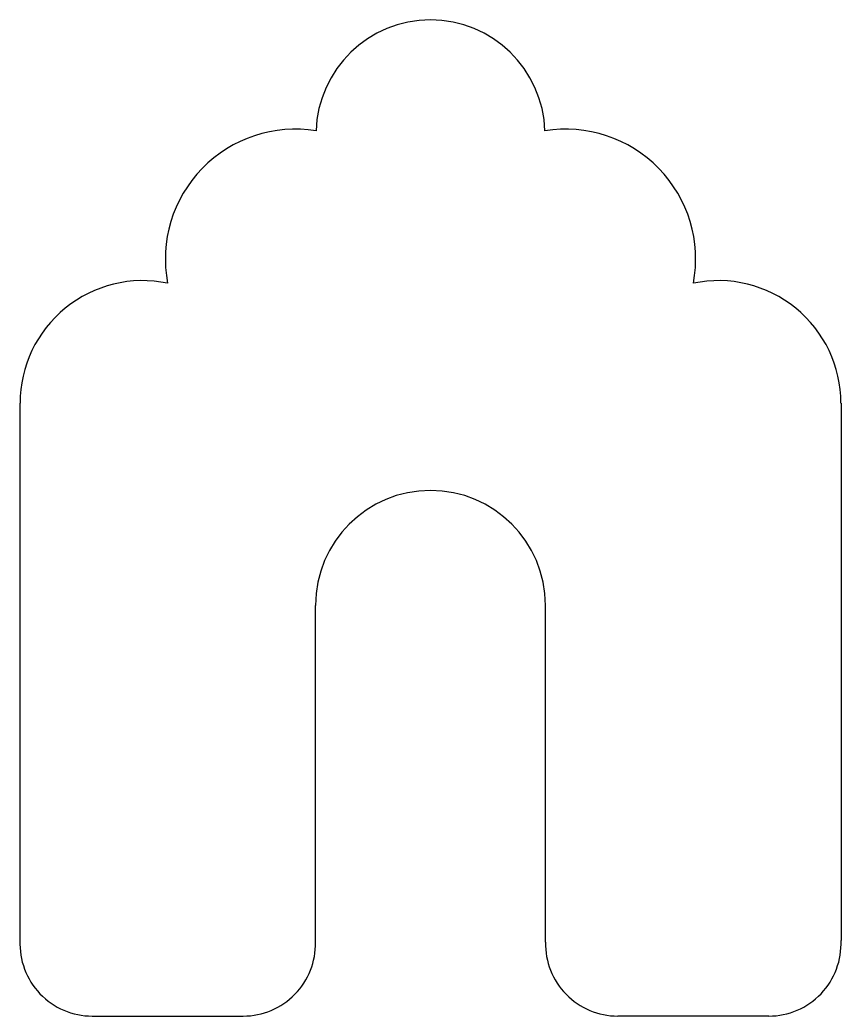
# Model space of a CAD drawing. Header units: millimetres. Extents: x -84 to 84, y -128 to 75.
import ezdxf

# ---------------------------------------------------------------- set-up
doc = ezdxf.new("R2010")
doc.units = ezdxf.units.MM

msp = doc.modelspace()

# ---------------------------------------------------------------- linework, layer by layer
at = {"color": 7, "linetype": 'Continuous'}
for p, q in [((-83.5, -2.88), (-83.5, -112.14)), ((83.5, -2.88), (83.5, -112.14)), ((-23.38, -112.5), (-23.38, -44)), ((23.38, -112.5), (23.38, -44)), ((-68.79, -127.53), (-38.1, -127.53)), ((68.79, -127.53), (38.1, -127.53))]:
    msp.add_line(p, q, dxfattribs=at)
for centre, radius, start, end in [((0.04, 51.74), 23.34, 90.0879, 178.1298), ((-0.04, 51.74), 23.34, 1.8702, 89.9121), ((-27.53, 26.45), 26.4, 80.7482, 190.7468), ((27.53, 26.45), 26.4, 349.2532, 99.2518), ((-58.56, -2.88), 24.93, 78.2095, 180), ((58.56, -2.88), 24.93, 0, 101.7905), ((0, -44), 23.38, 0, 180), ((-68.79, -112.8), 14.72, 177.4162, 270), ((-38.1, -112.8), 14.72, 270, 1.1806), ((38.1, -112.8), 14.72, 178.8194, 270), ((68.79, -112.8), 14.72, 270, 2.5838)]:
    msp.add_arc(centre, radius, start, end, dxfattribs=at)

doc.saveas('drawing.dxf')
